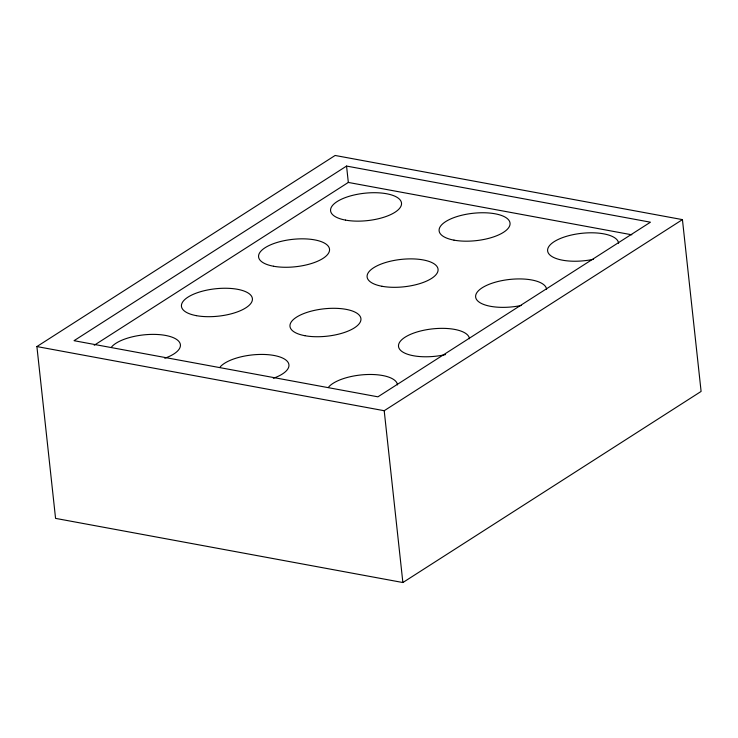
<?xml version="1.0" encoding="UTF-8"?>
<svg xmlns="http://www.w3.org/2000/svg" width="738" height="738" viewBox="0 0 738 738"><rect width="100%" height="100%" fill="white"/><g stroke="black" fill="none" stroke-linecap="round" stroke-linejoin="round"><path stroke-width="1.11" d="M36.9 346.565L335.126 155.469L682.438 219.62L701.1 391.435L402.874 582.531L55.562 518.38L36.9 346.565L384.203 410.715L682.438 219.62M346.556 166.068L74.031 340.688L377.921 396.823L650.446 222.193L346.556 166.068L348.327 182.434L94.233 345.246M348.327 182.434L631.811 234.795M384.203 410.715L402.874 582.531M328.714 386.943A35.682 13.773 -6.2 0 1 367.644 374.507A35.682 13.773 -6.2 0 1 397.478 384.913M220.182 366.897A35.682 13.773 -6.2 0 1 275.422 355.744A35.682 13.773 -6.2 0 1 273.309 378.29M111.65 346.851A35.682 13.773 -6.2 0 1 166.889 335.698A35.682 13.773 -6.2 0 1 164.777 358.244M445.54 354.581A35.682 13.773 -6.2 0 1 399.442 348.954A35.682 13.773 -6.2 0 1 429.212 329.296A35.682 13.773 -6.2 0 1 469.469 338.779M521.554 305.403A35.682 13.773 -6.2 0 1 476.397 299.25A35.682 13.773 -6.2 0 1 506.72 279.813A35.682 13.773 -6.2 0 1 546.59 289.361M593.536 259.278A35.682 13.773 -6.2 0 1 548.38 253.125A35.682 13.773 -6.2 0 1 578.712 233.688A35.682 13.773 -6.2 0 1 618.582 243.236M196.354 315.652A35.682 13.773 -6.2 0 0 252.267 300.514A35.682 13.773 -6.2 0 0 202.138 291.252A35.682 13.773 -6.2 0 0 196.354 315.652M273.484 266.233A35.682 13.773 -6.2 0 0 329.397 251.095A35.682 13.773 -6.2 0 0 279.268 241.833A35.682 13.773 -6.2 0 0 273.484 266.233M345.467 220.099A35.682 13.773 -6.2 0 0 401.38 204.961A35.682 13.773 -6.2 0 0 351.251 195.708A35.682 13.773 -6.2 0 0 345.467 220.099M453.999 240.145A35.682 13.773 -6.2 0 0 509.912 225.007A35.682 13.773 -6.2 0 0 459.783 215.754A35.682 13.773 -6.2 0 0 453.999 240.145M382.016 286.279A35.682 13.773 -6.2 0 0 437.929 271.141A35.682 13.773 -6.2 0 0 387.801 261.879A35.682 13.773 -6.2 0 0 382.016 286.279M304.886 335.698A35.682 13.773 -6.2 0 0 360.799 320.56A35.682 13.773 -6.2 0 0 310.67 311.298A35.682 13.773 -6.2 0 0 304.886 335.698"/></g></svg>
